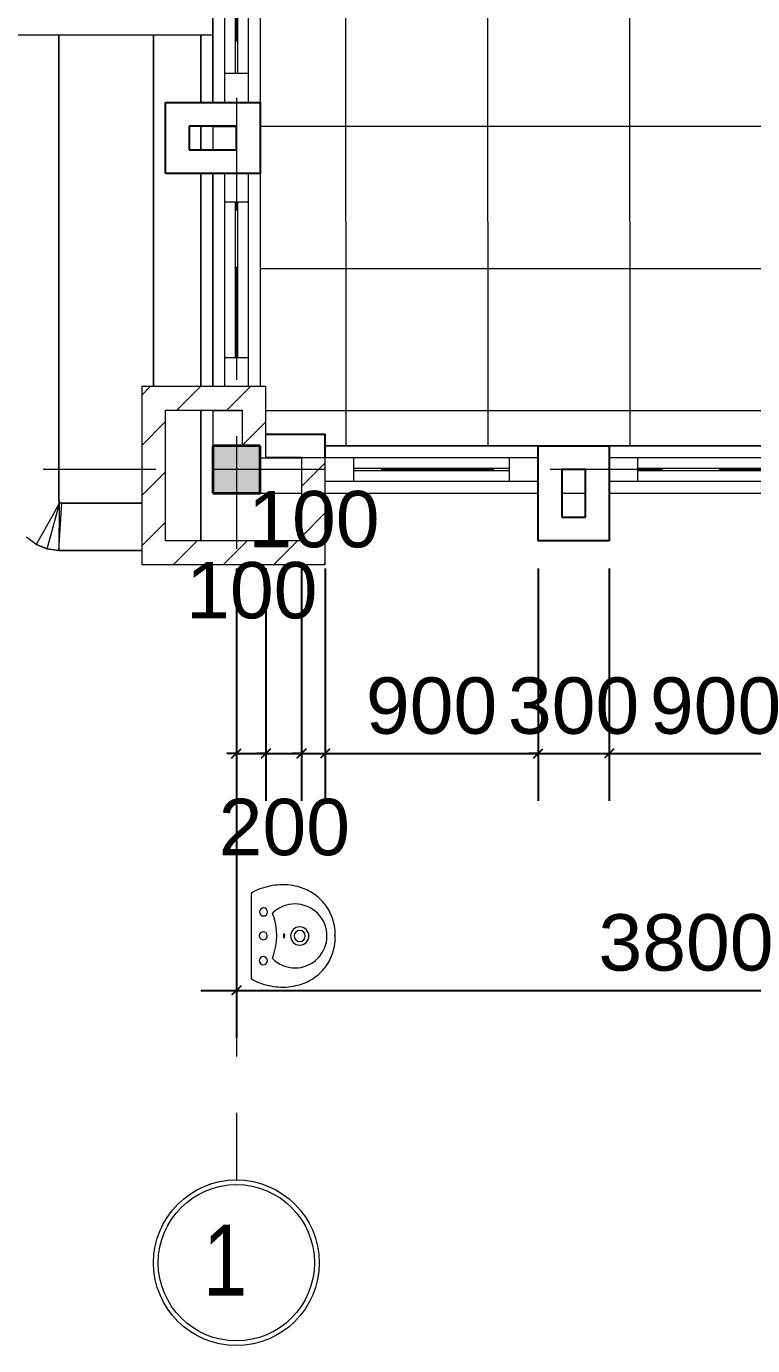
# Model space of a CAD drawing. Header units: millimetres. Extents: x -20510 to 108935, y -243239 to 20306.
# Drawn here: x -337 to 2732, y -143700 to -138129 of the extents above; entities that cross this region are included whole.
import ezdxf

# ---------------------------------------------------------------- set-up
doc = ezdxf.new("R2010")
doc.units = ezdxf.units.MM
doc.linetypes.add('Hidden', pattern=[714.375, 476.25, -238.125])
for name, color, linetype, lineweight in [('A-ANNO-DIMS', 1, 'Continuous', 9), ('A-FLOR', 7, 'Continuous', 9), ('A-FLOR-PATT', 8, 'Continuous', 9), ('A-GLAZ', 4, 'Continuous', 18), ('A-WALL', 7, 'Continuous', 25), ('A-WALL-PATT', 8, 'Continuous', 18), ('G-IMPT', 8, 'Continuous', 9), ('P-SANR-FIXT', 3, 'Continuous', 9), ('S-COLS', 7, 'Continuous', 25), ('S-GRID', 1, 'Continuous', 9), ('S-GRID-IDEN', 1, 'Continuous', 9)]:
    doc.layers.add(name, color=color, linetype=linetype, lineweight=lineweight)
doc.styles.add('Arial_1', font='arial.ttf', dxfattribs={"width": 0.8, "height": 200})
doc.styles.add('Arial_5', font='arial.ttf', dxfattribs={"height": 238.125})
doc.dimstyles.new('SecretInternalLinAngDimStyle5p4736185', dxfattribs={"dimscale": 304.8, "dimtxt": 242.94927, "dimasz": 0.130208, "dimexe": 0.656168, "dimexo": 0.0625, "dimgap": 0.260417, "dimtad": 1, "dimdec": 0, "dimrnd": 100, "dimzin": 0, "dimdsep": 46, "dimtxsty": 'Arial_5', "dimblk1": 'OBLIQUE', "dimblk2": 'OBLIQUE', "dimsah": 1, "dimcen": 0.09, "dimdle": 0.492126, "dimazin": 0, "dimtfac": 1, "dimtdec": 4, "dimtix": 1, "dimtmove": 0, "dimatfit": 3, "dimfxl": 2.624672, "dimfxlon": 1, "dimtvp": 1, "dimtolj": 1, "dimtzin": 0, "dimarcsym": 2})
doc.dimstyles.new('SecretInternalLinAngDimStyle5p4736185_1', dxfattribs={"dimscale": 304.8, "dimtxt": 242.94927, "dimasz": 0.130208, "dimexe": 0.656168, "dimexo": 0.0625, "dimgap": 0.260417, "dimtad": 1, "dimdec": 0, "dimrnd": 100, "dimzin": 0, "dimdsep": 46, "dimtxsty": 'Arial_5', "dimblk1": 'OBLIQUE', "dimblk2": 'OBLIQUE', "dimsah": 1, "dimcen": 0.09, "dimdle": 0.492126, "dimazin": 0, "dimtfac": 1, "dimtdec": 4, "dimtix": 1, "dimtmove": 2, "dimatfit": 3, "dimfxl": 2.624672, "dimfxlon": 1, "dimtvp": 1, "dimtolj": 1, "dimtzin": 0, "dimarcsym": 2})
pattern_1 = [(45, (26776.95, -140000), (-106.066, 106.066), [])]

# ---------------------------------------------------------------- blocks, each defined once
blk = doc.blocks.new('Window_K2_Stack - Window_K2_Stack-2379752-05_MẶT BẰNG TẦNG ÁP MÁI')
at = {"layer": 'A-GLAZ'}
for p, q in [((-450, 100), (450, 100)), ((-450, -100), (-450, 100)), ((-450, 100), (-450, -100)), ((-450, 100), (450, 100)), ((-450, 50), (450, 50)), ((-328.75, 50), (-328.75, -50)), ((-328.75, 5), (328.75, 5)), ((328.75, 50), (328.75, -50)), ((-450, -50), (450, -50)), ((-328.75, -5), (328.75, -5)), ((450, -100), (-450, -100)), ((-450, -100), (450, -100))]:
    blk.add_line(p, q, dxfattribs=at)
blk = doc.blocks.new('Window_K2_Stack - Window_K2_Stack-V4-05_MẶT BẰNG TẦNG ÁP MÁI')
at = {"layer": 'A-GLAZ'}
for p, q in [((-450, 100), (450, 100)), ((-450, 100), (450, 100)), ((450, -100), (450, 100)), ((450, 100), (450, -100)), ((-450, 50), (450, 50)), ((-328.75, 50), (-328.75, -50)), ((-328.75, 5), (328.75, 5)), ((328.75, 50), (328.75, -50)), ((-450, -50), (450, -50)), ((-328.75, -5), (328.75, -5)), ((450, -100), (-450, -100)), ((-450, -100), (450, -100))]:
    blk.add_line(p, q, dxfattribs=at)
blk = doc.blocks.new('Window_K2_Stack - Window_K2_Stack-V5-05_MẶT BẰNG TẦNG ÁP MÁI')
at = {"layer": 'A-GLAZ'}
for p, q in [((-450, 100), (450, 100)), ((-450, -100), (-450, 100)), ((-450, 100), (-450, -100)), ((-450, 100), (450, 100)), ((-450, 50), (450, 50)), ((-328.75, 50), (-328.75, -50)), ((-328.75, 5), (328.75, 5)), ((328.75, 50), (328.75, -50)), ((-450, -50), (450, -50)), ((-328.75, -5), (328.75, -5)), ((450, -100), (450, -50)), ((450, -50), (450, -100)), ((450, -100), (-450, -100)), ((-450, -100), (450, -100))]:
    blk.add_line(p, q, dxfattribs=at)
blk = doc.blocks.new('Window_K2_Stack - Window_K2_Stack-V7-05_MẶT BẰNG TẦNG ÁP MÁI')
at = {"layer": 'A-GLAZ'}
for p, q in [((-450, 100), (450, 100)), ((-450, -100), (-450, 100)), ((-450, 100), (-450, -100)), ((-450, 100), (450, 100)), ((450, -100), (450, 100)), ((450, 100), (450, -100)), ((-450, 50), (450, 50)), ((-328.75, 50), (-328.75, -50)), ((-328.75, 5), (328.75, 5)), ((328.75, 50), (328.75, -50)), ((-450, -50), (450, -50)), ((-328.75, -5), (328.75, -5)), ((450, -100), (-450, -100)), ((-450, -100), (450, -100))]:
    blk.add_line(p, q, dxfattribs=at)
blk = doc.blocks.new('M_Concrete-Rectangular-Column - COT200X200-2391842-05_MẶT BẰNG TẦNG ÁP MÁI')
at = {"layer": 'S-COLS', "lineweight": 35}
blk.add_hatch(color=256, dxfattribs=at).paths.add_polyline_path([(100, -100), (100, 100), (-100, 100), (-100, -100)])
for p, q in [((100, 100), (-100, 100)), ((-100, 100), (-100, -100)), ((100, -100), (100, 100)), ((-100, -100), (100, -100))]:
    blk.add_line(p, q, dxfattribs=at)
blk = doc.blocks.new('Mat_Tien_3dsMax - Sync_3dsMax_To_Revit-2401403-05_MẶT BẰNG TẦNG ÁP MÁI')
at = {"layer": 'G-IMPT'}
for p, q in [((-6674.1, -4764.5), (50, -4764.5)), ((-599.8, -4764.5), (-599.8, -6726.5)), ((-599.8, -6726.5), (-599.8, -4764.5)), ((-200, -6250), (-200, -4764.5)), ((-200, -4764.5), (-200, -6250)), ((0, -5050), (0, -4764.5)), ((0, -4764.5), (0, -5050)), ((0, -5250), (0, -5150)), ((0, -5150), (0, -5250)), ((0, -6250), (0, -5350)), ((0, -5350), (0, -6250)), ((0, -6901), (0, -6350)), ((0, -6350), (0, -6901)), ((-599.8, -6726.5), (-598.2, -6736.7)), ((-598.2, -6736.7), (-599.8, -6726.5)), ((-598.7, -6740.3), (-598.8, -6745)), ((-598.7, -6740.3), (-587.2, -6741.8)), ((-587.2, -6741.8), (-598.7, -6740.3)), ((-598.2, -6736.7), (-596.7, -6740.3)), ((-596.7, -6740.3), (-598.2, -6736.7)), ((-596.7, -6740.3), (-595, -6742.5)), ((-596.7, -6740.3), (-595, -6742.5)), ((-649.3, -6935.5), (-598.8, -6749.1)), ((-599.8, -6941.8), (-587.2, -6741.8)), ((-598.8, -6749.1), (-599.8, -6941.8)), ((-597.7, -6745.3), (-595, -6742.5)), ((-587.2, -6741.8), (-250, -6741.8)), ((-250, -6741.8), (-587.2, -6741.8)), ((-696.1, -6916.8), (-737.3, -6885.5)), ((-696.1, -6916.8), (-737.3, -6885.5)), ((-696.1, -6916.8), (-649.3, -6935.5)), ((-649.3, -6935.5), (-696.1, -6916.8)), ((-649.3, -6935.5), (-599.8, -6941.8)), ((-599.8, -6941.8), (-649.3, -6935.5)), ((-599.8, -6941.8), (-250, -6941.8)), ((-250, -6941.8), (-599.8, -6941.8))]:
    blk.add_line(p, q, dxfattribs=at)
at = {"layer": 'G-IMPT', "flags": 128}
for points in [[(-600.9, -6748.8), (-600.4, -6746.7), (-599.8, -6744.5), (-599.3, -6742.4), (-598.7, -6740.3)], [(-600.9, -6748.8), (-624.7, -6790.8), (-648.5, -6832.8), (-672.3, -6874.8), (-696.1, -6916.8)], [(-600.5, -6748.1), (-600.6, -6748.2), (-600.7, -6748.4), (-600.8, -6748.6), (-600.9, -6748.8)], [(-600.5, -6748.1), (-600.6, -6748.2), (-600.7, -6748.4), (-600.8, -6748.6), (-600.9, -6748.8)], [(-598.8, -6745), (-599.2, -6745.7), (-599.6, -6746.5), (-600.1, -6747.3), (-600.5, -6748.1)], [(-598.8, -6745), (-599.2, -6745.7), (-599.6, -6746.5), (-600.1, -6747.3), (-600.5, -6748.1)], [(-598.5, -6744.5), (-598.6, -6744.6), (-598.6, -6744.7), (-598.7, -6744.8), (-598.8, -6745)], [(-598.8, -6745), (-598.7, -6744.8), (-598.6, -6744.7), (-598.6, -6744.6), (-598.5, -6744.5)], [(-598.8, -6745), (-598.7, -6744.8), (-598.6, -6744.7), (-598.6, -6744.6), (-598.5, -6744.5)], [(-598.8, -6749.1), (-598.8, -6748.1), (-598.8, -6747.1), (-598.8, -6746), (-598.8, -6745)], [(-598.8, -6749.1), (-598.8, -6748.1), (-598.8, -6747.1), (-598.8, -6746), (-598.8, -6745)], [(-598.7, -6749), (-598.8, -6749), (-598.8, -6749.1), (-598.8, -6749.1), (-598.8, -6749.1)], [(-598.7, -6749), (-598.8, -6749), (-598.8, -6749.1), (-598.8, -6749.1), (-598.8, -6749.1)], [(-595, -6742.5), (-595.9, -6744.1), (-596.8, -6745.7), (-597.8, -6747.4), (-598.7, -6749)], [(-597.7, -6745.3), (-598, -6746.2), (-598.2, -6747.1), (-598.5, -6748.1), (-598.7, -6749)], [(-597.7, -6745.3), (-598, -6746.2), (-598.2, -6747.1), (-598.5, -6748.1), (-598.7, -6749)], [(-598.7, -6749), (-598.5, -6748.1), (-598.2, -6747.1), (-598, -6746.2), (-597.7, -6745.3)], [(-596.6, -6741.2), (-597.1, -6742), (-597.6, -6742.8), (-598, -6743.7), (-598.5, -6744.5)], [(-598.5, -6744.5), (-598, -6743.7), (-597.6, -6742.8), (-597.1, -6742), (-596.6, -6741.2)], [(-598.5, -6744.5), (-598, -6743.7), (-597.6, -6742.8), (-597.1, -6742), (-596.6, -6741.2)], [(-598.5, -6744.5), (-598.2, -6744.3), (-597.9, -6744.2), (-597.6, -6744), (-597.3, -6743.8)], [(-597.3, -6743.8), (-597.6, -6744), (-597.9, -6744.2), (-598.2, -6744.3), (-598.5, -6744.5)], [(-597.3, -6743.8), (-597.4, -6744.2), (-597.5, -6744.5), (-597.6, -6744.9), (-597.7, -6745.3)], [(-597.3, -6743.8), (-597.4, -6744.2), (-597.5, -6744.5), (-597.6, -6744.9), (-597.7, -6745.3)], [(-596.6, -6741.2), (-596.8, -6741.8), (-597, -6742.5), (-597.2, -6743.2), (-597.3, -6743.8)], [(-596.6, -6741.2), (-596.8, -6741.8), (-597, -6742.5), (-597.2, -6743.2), (-597.3, -6743.8)], [(-595, -6742.5), (-595.4, -6742.1), (-595.8, -6741.8), (-596.2, -6741.5), (-596.6, -6741.2)]]:
    blk.add_lwpolyline(points, dxfattribs=at)
blk = doc.blocks.new('Mat_Tien_3dsMax - Mat_Tien_3dsMax-2387879-05_MẶT BẰNG TẦNG ÁP MÁI')
blk.add_blockref('Mat_Tien_3dsMax - Sync_3dsMax_To_Revit-2401403-05_MẶT BẰNG TẦNG ÁP MÁI', (0, 0))
blk = doc.blocks.new('Sink - Cloakroom - 440 x 350mm-2348746-05_MẶT BẰNG TẦNG ÁP MÁI')
at = {"layer": 'P-SANR-FIXT'}
for p, q in [((182.1, 0), (-179.1, 0)), ((-177.5, 0), (-176.5, 0)), ((176.5, 0), (177.5, 0))]:
    blk.add_line(p, q, dxfattribs=at)
at = {"layer": 'P-SANR-FIXT', "flags": 128}
for points in [[(0, 353.4), (-8.3, 353.5), (-16.7, 353.2), (-25, 352.6), (-33.3, 351.7), (-41.5, 350.4), (-49.7, 348.9), (-57.8, 346.9), (-65.8, 344.7), (-73.8, 342.1), (-81.6, 339.3), (-89.3, 336.1), (-96.9, 332.6), (-104.3, 328.8), (-111.5, 324.7), (-118.6, 320.4), (-125.6, 315.7), (-132.3, 310.8), (-138.8, 305.6), (-145.1, 300.2), (-151.2, 294.5), (-157.1, 288.5), (-162.7, 282.4), (-168, 276), (-173.1, 269.4), (-178, 262.6), (-182.5, 255.6), (-186.8, 248.5), (-190.8, 241.2), (-194.5, 233.7), (-197.9, 226.1), (-201, 218.3), (-203.8, 210.5), (-206.2, 202.5), (-208.3, 194.5), (-208.4, 194.2)], [(208.4, 194.2), (206.3, 202.3), (203.8, 210.3), (201.1, 218.1), (198, 225.9), (194.6, 233.5), (190.9, 241), (186.9, 248.3), (182.7, 255.5), (178.1, 262.4), (173.3, 269.2), (168.2, 275.8), (162.8, 282.2), (157.2, 288.4), (151.4, 294.3), (145.3, 300), (139, 305.5), (132.5, 310.7), (125.7, 315.6), (118.8, 320.2), (111.7, 324.6), (104.5, 328.7), (97, 332.5), (89.5, 336), (81.8, 339.2), (74, 342.1), (66, 344.6), (58, 346.9), (49.9, 348.8), (41.7, 350.4), (33.5, 351.7), (25.2, 352.6), (16.9, 353.2), (8.6, 353.5), (0.2, 353.4), (0, 353.4)], [(-208.4, 194.2), (-210.7, 183.7), (-212.6, 173.1), (-214.1, 162.5), (-215.2, 151.7), (-215.8, 141), (-216, 130.2), (-215.7, 119.4), (-215.1, 108.7), (-214, 98), (-212.5, 87.3), (-210.5, 76.7), (-208.1, 66.2), (-205.3, 55.8), (-202.1, 45.5), (-198.5, 35.4), (-194.5, 25.4), (-190.1, 15.6), (-185.3, 5.9), (-182.1, 0)], [(182.1, 0), (187.1, 9.5), (191.8, 19.2), (196.1, 29.1), (199.9, 39.2), (203.4, 49.4), (206.4, 59.7), (209.1, 70.2), (211.3, 80.7), (213.1, 91.3), (214.4, 102), (215.4, 112.7), (215.9, 123.5), (216, 134.3), (215.6, 145), (214.8, 155.8), (213.6, 166.5), (212, 177.1), (209.9, 187.7), (208.4, 194.2)]]:
    blk.add_lwpolyline(points, dxfattribs=at)
at = {"layer": 'P-SANR-FIXT'}
for centre, radius, start, end in [((0, 183.6), 135, 314.9444, 224.5371), ((0, 203.6), 38.6, 0, 180), ((0, 203.6), 23.5, 0, 180), ((0, 203.6), 38.6, 180, 0), ((0, 203.6), 23.5, 180, 0), ((-101.3, 50.7), 17, 0, 180), ((-1.6, -160.3), 266.6, 68.6801, 110.8014), ((-0.8, 49.2), 16.8, 90, 270), ((-0.8, 49.2), 16.8, 270, 90), ((104.3, 49.7), 17, 0, 180), ((-101.3, 50.7), 17, 180, 0), ((104.3, 49.7), 17, 180, 0)]:
    blk.add_arc(centre, radius, start, end, dxfattribs=at)
for major_axis in [(-9.08, 0), (9.08, 0)]:
    blk.add_ellipse((-0.5, 137.4), major_axis=major_axis, ratio=0.332108, start_param=3.141593, end_param=6.283185, dxfattribs=at)
blk.add_open_spline([(0, 353.3), (0, 353.4), (0, 353.4), (0, 353.4)], degree=3, dxfattribs=at)
for points, knots in [([(0, 353.4), (0, 353.4), (0, 353.3), (0, 352.7), (0, 351.5), (0, 350.3), (0, 349.7), (0, 349.4)], [-0.8570646, -0.8570646, -0.8570646, -0.8570646, -0.75, -0.5, -0.25, -0.125, 0, 0, 0, 0]), ([(-182, 0), (-181.9, 0), (-181.8, 0), (-181.6, 0), (-181.1, 0), (-180.3, 0), (-179.1, 0), (-178.2, 0), (-177.5, 0)], [-0.75, -0.75, -0.75, -0.75, -0.6875, -0.625, -0.5, -0.375, -0.25, 0, 0, 0, 0]), ([(177.5, 0), (178.2, 0), (179.1, 0), (180.3, 0), (181.1, 0), (181.6, 0), (181.8, 0), (181.9, 0), (182, 0)], [-1, -1, -1, -1, -0.75, -0.625, -0.5, -0.375, -0.3125, -0.25, -0.25, -0.25, -0.25])]:
    blk.add_open_spline(points, degree=3, knots=knots, dxfattribs=at)
blk = doc.blocks.new('Grid - TRUC  D1-102336-05_MẶT BẰNG TẦNG ÁP MÁI')
at = {"layer": 'S-GRID-IDEN'}
for radius in [3.5, 3.3]:
    blk.add_circle((0, 0), radius, dxfattribs=at)
blk = doc.blocks.new('_Oblique')
at = {"color": 0, "linetype": 'ByBlock', "lineweight": -2}
blk.add_line((-0.5, -0.5), (0.5, 0.5), dxfattribs=at)
blk = doc.blocks.new('DIMBLOCK2-05_MẶT BẰNG TẦNG ÁP MÁI')
at = {"layer": 'A-ANNO-DIMS', "color": 0, "lineweight": -2, "transparency": 16777216}
for p, q in [((550, -141419), (550, -142400)), ((4350, -141419), (4350, -142400)), ((400, -142200), (4500, -142200))]:
    blk.add_line(p, q, dxfattribs=at)
at = {"layer": 'Defpoints', "color": 0, "transparency": 16777216}
for p in [(550, -141400), (4350, -141400), (4350, -142200)]:
    blk.add_point(p, dxfattribs=at)
at = {"layer": 'A-ANNO-DIMS', "color": 0, "lineweight": -2, "transparency": 16777216, "xscale": 39.6875, "yscale": 39.6875, "zscale": 39.6875, "rotation": 180}
blk.add_blockref('_Oblique', (550, -142200), dxfattribs=at)
at = {"layer": 'A-ANNO-DIMS', "color": 0, "lineweight": -2, "transparency": 16777216, "xscale": 39.6875, "yscale": 39.6875, "zscale": 39.6875}
blk.add_blockref('_Oblique', (4350, -142200), dxfattribs=at)
at = {"layer": 'A-ANNO-DIMS', "color": 0, "transparency": 16777216, "insert": (2450, -141999), "char_height": 238.12, "width": 879.103, "attachment_point": 5, "style": 'Arial_5'}
blk.add_mtext('\\A1;3800', dxfattribs=at)
blk = doc.blocks.new('DIMBLOCK12-05_MẶT BẰNG TẦNG ÁP MÁI')
at = {"layer": 'A-ANNO-DIMS', "color": 0, "lineweight": -2, "transparency": 16777216}
for p, q in [((550, -140419), (550, -141400)), ((675, -140419), (675, -141400)), ((550, -141200), (510.3, -141200)), ((550, -141200), (675, -141200)), ((675, -141200), (714.7, -141200))]:
    blk.add_line(p, q, dxfattribs=at)
at = {"layer": 'Defpoints', "color": 0, "transparency": 16777216}
for p in [(550, -140400), (675, -140400), (675, -141200)]:
    blk.add_point(p, dxfattribs=at)
at = {"layer": 'A-ANNO-DIMS', "color": 0, "lineweight": -2, "transparency": 16777216, "xscale": 39.6875, "yscale": 39.6875, "zscale": 39.6875}
blk.add_blockref('_Oblique', (550, -141200), dxfattribs=at)
at = {"layer": 'A-ANNO-DIMS', "color": 0, "lineweight": -2, "transparency": 16777216, "xscale": 39.6875, "yscale": 39.6875, "zscale": 39.6875, "rotation": 180}
blk.add_blockref('_Oblique', (675, -141200), dxfattribs=at)
at = {"layer": 'A-ANNO-DIMS', "color": 0, "transparency": 16777216, "insert": (337.8, -140390.9), "char_height": 238.12, "width": 659.327, "attachment_point": 1, "line_spacing_factor": 0.941778, "style": 'Arial_5'}
blk.add_mtext('\\A1;100', dxfattribs=at)
blk = doc.blocks.new('DIMBLOCK13-05_MẶT BẰNG TẦNG ÁP MÁI')
at = {"layer": 'A-ANNO-DIMS', "color": 0, "lineweight": -2, "transparency": 16777216}
for p, q in [((675, -140419), (675, -141400)), ((825, -140419), (825, -141400)), ((675, -141200), (635.3, -141200)), ((675, -141200), (825, -141200)), ((825, -141200), (864.7, -141200))]:
    blk.add_line(p, q, dxfattribs=at)
at = {"layer": 'Defpoints', "color": 0, "transparency": 16777216}
for p in [(675, -140400), (825, -140400), (825, -141200)]:
    blk.add_point(p, dxfattribs=at)
at = {"layer": 'A-ANNO-DIMS', "color": 0, "lineweight": -2, "transparency": 16777216, "xscale": 39.6875, "yscale": 39.6875, "zscale": 39.6875}
blk.add_blockref('_Oblique', (675, -141200), dxfattribs=at)
at = {"layer": 'A-ANNO-DIMS', "color": 0, "lineweight": -2, "transparency": 16777216, "xscale": 39.6875, "yscale": 39.6875, "zscale": 39.6875, "rotation": 180}
blk.add_blockref('_Oblique', (825, -141200), dxfattribs=at)
at = {"layer": 'A-ANNO-DIMS', "color": 0, "transparency": 16777216, "insert": (475.3, -141390.9), "char_height": 238.12, "width": 659.327, "attachment_point": 1, "line_spacing_factor": 0.941778, "style": 'Arial_5'}
blk.add_mtext('\\A1;200', dxfattribs=at)
blk = doc.blocks.new('DIMBLOCK14-05_MẶT BẰNG TẦNG ÁP MÁI')
at = {"layer": 'A-ANNO-DIMS', "color": 0, "lineweight": -2, "transparency": 16777216}
for p, q in [((825, -140419), (825, -141400)), ((925, -140419), (925, -141400)), ((825, -141200), (785.3, -141200)), ((825, -141200), (925, -141200)), ((925, -141200), (964.7, -141200))]:
    blk.add_line(p, q, dxfattribs=at)
at = {"layer": 'Defpoints', "color": 0, "transparency": 16777216}
for p in [(825, -140400), (925, -140400), (925, -141200)]:
    blk.add_point(p, dxfattribs=at)
at = {"layer": 'A-ANNO-DIMS', "color": 0, "lineweight": -2, "transparency": 16777216, "xscale": 39.6875, "yscale": 39.6875, "zscale": 39.6875}
blk.add_blockref('_Oblique', (825, -141200), dxfattribs=at)
at = {"layer": 'A-ANNO-DIMS', "color": 0, "lineweight": -2, "transparency": 16777216, "xscale": 39.6875, "yscale": 39.6875, "zscale": 39.6875, "rotation": 180}
blk.add_blockref('_Oblique', (925, -141200), dxfattribs=at)
at = {"layer": 'A-ANNO-DIMS', "color": 0, "transparency": 16777216, "insert": (600.3, -140090.9), "char_height": 238.12, "width": 659.327, "attachment_point": 1, "line_spacing_factor": 0.941778, "style": 'Arial_5'}
blk.add_mtext('\\A1;100', dxfattribs=at)
blk = doc.blocks.new('DIMBLOCK15-05_MẶT BẰNG TẦNG ÁP MÁI')
at = {"layer": 'A-ANNO-DIMS', "color": 0, "lineweight": -2, "transparency": 16777216}
for p, q in [((925, -140419), (925, -141400)), ((1825, -140419), (1825, -141400)), ((775, -141200), (1975, -141200))]:
    blk.add_line(p, q, dxfattribs=at)
at = {"layer": 'Defpoints', "color": 0, "transparency": 16777216}
for p in [(925, -140400), (1825, -140400), (1825, -141200)]:
    blk.add_point(p, dxfattribs=at)
at = {"layer": 'A-ANNO-DIMS', "color": 0, "lineweight": -2, "transparency": 16777216, "xscale": 39.6875, "yscale": 39.6875, "zscale": 39.6875, "rotation": 180}
blk.add_blockref('_Oblique', (925, -141200), dxfattribs=at)
at = {"layer": 'A-ANNO-DIMS', "color": 0, "lineweight": -2, "transparency": 16777216, "xscale": 39.6875, "yscale": 39.6875, "zscale": 39.6875}
blk.add_blockref('_Oblique', (1825, -141200), dxfattribs=at)
at = {"layer": 'A-ANNO-DIMS', "color": 0, "transparency": 16777216, "insert": (1375, -140999), "char_height": 238.12, "width": 659.327, "attachment_point": 5, "style": 'Arial_5'}
blk.add_mtext('\\A1;900', dxfattribs=at)
blk = doc.blocks.new('DIMBLOCK16-05_MẶT BẰNG TẦNG ÁP MÁI')
at = {"layer": 'A-ANNO-DIMS', "color": 0, "lineweight": -2, "transparency": 16777216}
for p, q in [((1825, -140419), (1825, -141400)), ((2125, -140419), (2125, -141400)), ((1825, -141200), (1785.3, -141200)), ((1825, -141200), (2125, -141200)), ((2125, -141200), (2164.7, -141200))]:
    blk.add_line(p, q, dxfattribs=at)
at = {"layer": 'Defpoints', "color": 0, "transparency": 16777216}
for p in [(1825, -140400), (2125, -140400), (2125, -141200)]:
    blk.add_point(p, dxfattribs=at)
at = {"layer": 'A-ANNO-DIMS', "color": 0, "lineweight": -2, "transparency": 16777216, "xscale": 39.6875, "yscale": 39.6875, "zscale": 39.6875}
blk.add_blockref('_Oblique', (1825, -141200), dxfattribs=at)
at = {"layer": 'A-ANNO-DIMS', "color": 0, "lineweight": -2, "transparency": 16777216, "xscale": 39.6875, "yscale": 39.6875, "zscale": 39.6875, "rotation": 180}
blk.add_blockref('_Oblique', (2125, -141200), dxfattribs=at)
at = {"layer": 'A-ANNO-DIMS', "color": 0, "transparency": 16777216, "insert": (1975, -140999), "char_height": 238.12, "width": 659.327, "attachment_point": 5, "style": 'Arial_5'}
blk.add_mtext('\\A1;300', dxfattribs=at)
blk = doc.blocks.new('DIMBLOCK17-05_MẶT BẰNG TẦNG ÁP MÁI')
at = {"layer": 'A-ANNO-DIMS', "color": 0, "lineweight": -2, "transparency": 16777216}
for p, q in [((2125, -140419), (2125, -141400)), ((3025, -140419), (3025, -141400)), ((1975, -141200), (3175, -141200))]:
    blk.add_line(p, q, dxfattribs=at)
at = {"layer": 'Defpoints', "color": 0, "transparency": 16777216}
for p in [(2125, -140400), (3025, -140400), (3025, -141200)]:
    blk.add_point(p, dxfattribs=at)
at = {"layer": 'A-ANNO-DIMS', "color": 0, "lineweight": -2, "transparency": 16777216, "xscale": 39.6875, "yscale": 39.6875, "zscale": 39.6875, "rotation": 180}
blk.add_blockref('_Oblique', (2125, -141200), dxfattribs=at)
at = {"layer": 'A-ANNO-DIMS', "color": 0, "lineweight": -2, "transparency": 16777216, "xscale": 39.6875, "yscale": 39.6875, "zscale": 39.6875}
blk.add_blockref('_Oblique', (3025, -141200), dxfattribs=at)
at = {"layer": 'A-ANNO-DIMS', "color": 0, "transparency": 16777216, "insert": (2575, -140999), "char_height": 238.12, "width": 659.327, "attachment_point": 5, "style": 'Arial_5'}
blk.add_mtext('\\A1;900', dxfattribs=at)

msp = doc.modelspace()

# ---------------------------------------------------------------- hatches: boundary and pattern name
at = {"layer": 'A-FLOR-PATT'}
h = msp.add_hatch(dxfattribs=at)
h.set_pattern_fill('FP_6', color=256, style=0, pattern_type=2)
h.set_pattern_definition([(0.0043, (16612.5, -132550.4), (-0.045, 600), []), (90.004, (16612.5, -132550.4), (-600, -0.042), [])])
h.paths.add_polyline_path([(450, -140100.9), (825, -140100.8), (825, -139951), (650, -139951), (650, -140100), (450, -140100), (450, -139900), (574, -139900), (574, -139750), (450, -139750), (450, -140100)])
h.paths.add_polyline_path([(1925, -140100.8), (2025, -140100.7), (2025, -140001), (1925, -140001)])
h.paths.add_polyline_path([(3125, -140100.7), (3225, -140100.7), (3225, -140001), (3125, -140001)])
h.paths.add_polyline_path([(4250, -140100.6), (11550, -140100), (11550, -134700), (8150, -134700), (8150, -134750), (7950, -134750), (7950, -134700), (7270, -134700), (7270, -134500), (12580, -134500), (12580, -134700), (11750, -134700), (11750, -139900), (22350, -139900), (22350, -134700), (22250, -134700), (22250, -134500), (23080, -134500), (23080, -134700), (22550, -134700), (22550, -139900), (25950, -139900), (25950, -134700), (24080, -134700), (24080, -134500), (31170, -134500), (31170, -134700), (29750, -134700), (29750, -134750), (29550, -134750), (29550, -134700), (26150, -134700), (26150, -140099), (32150, -140098.5), (32150, -140006), (32250, -140006), (32250, -140098.5), (33450, -140098.4), (33450, -140006), (33550, -140006), (33550, -139901), (37250, -139900), (37250, -139750), (37025, -139750), (37025, -139650), (37050, -139650), (37050, -136600), (37150, -136600), (37150, -137450), (37254.9, -137450), (37260.1, -134700), (37250, -134700), (37250, -134750), (37050, -134750), (37050, -134700), (33450, -134700), (33450, -134750), (33250, -134750), (33250, -134700), (32570, -134700), (32570, -134500), (37050, -134500), (37050, -132300), (33220, -132300), (33220, -132100), (33250, -132100), (33249.6, -129962.3), (33232.2, -129960), (33215.2, -129953.6), (33207.3, -129948.4), (33198.9, -129942), (33189.7, -129931.5), (33179.7, -129912.4), (33176.2, -129900.8), (33175.2, -129881.6), (33178.7, -129864.4), (33184.8, -129850.1), (33194.5, -129837.3), (33205.5, -129827), (33218.9, -129818.1), (33218.9, -128025.5), (33250, -128025.5), (33250, -125200), (29750, -125200), (29750, -128701.8), (29781.1, -128694.4), (30299.2, -128452.8), (30346.5, -128258.4), (30478.5, -128541.6), (30525.8, -128347.2), (31075, -128091.1), (31075, -128095.7), (31094.6, -128091.1), (31094.6, -128093.6), (31105.3, -128091.1), (31105.3, -129819.4), (31123.5, -129831.6), (31135.5, -129845.3), (31143.7, -129858.9), (31147.7, -129877.9), (31148.6, -129897.5), (31142.7, -129915.7), (31133.9, -129933), (31120.2, -129946.9), (31101.7, -129956), (31090, -129960.8), (31074.6, -129961.5), (31053.8, -129959), (31043.9, -129955.6), (31025.7, -129943.4), (31013.7, -129929.7), (31005.5, -129916.1), (31000.6, -129900), (29823, -129900), (29819.5, -129916.1), (29809.4, -129932.8), (29795.4, -129947.1), (29779.1, -129956.8), (29765.8, -129960.5), (29750, -129961.5), (29750, -132100), (32220, -132100), (32220, -132300), (29540, -132300), (29540, -132100), (29550, -132100), (29550, -126900), (23000, -126900), (23000, -127900), (22550, -127900), (22550, -132100), (25950, -132100), (25950, -132050), (26150, -132050), (26150, -132100), (28540, -132100), (28540, -132300), (22340, -132300), (22340, -132100), (22350, -132100), (22350, -127900), (19900, -127900), (19900, -126900), (15350, -126900), (15350, -132100), (18750, -132100), (18750, -132050), (18950, -132050), (18950, -132100), (21340, -132100), (21340, -132300), (15140, -132300), (15140, -132100), (15150, -132100), (15150, -126900), (8150, -126900), (8150, -132100), (11550, -132100), (11550, -132050), (11750, -132050), (11750, -132100), (14140, -132100), (14140, -132300), (6270, -132300), (6270, -132100), (7950, -132100), (7949.6, -129962.3), (7929.6, -129959.1), (7918.4, -129955.4), (7907.3, -129948.4), (7899.4, -129942.5), (7888.7, -129929.7), (7879.7, -129912.4), (7876.2, -129900.8), (7875.2, -129881.6), (7878.7, -129864.4), (7884.8, -129850.1), (7894.5, -129837.3), (7905.5, -129827), (7918.9, -129818.1), (7918.9, -128025.5), (7950, -128025.5), (7950, -125200), (4450, -125200), (4450, -132100), (5270, -132100), (5270, -132300), (450, -132300), (450, -132050), (650, -132050), (650, -132100), (4250, -132100), (4250, -126700.8), (4225, -126700.8), (4225, -126899), (675, -126899), (675, -127150), (650, -127150), (650, -129700), (450, -129700), (450, -131200), (-4025.9, -131200), (-4050, -135600), (450, -135600), (450, -137100), (650, -137100), (650.7, -139650), (675, -139650), (675, -139851), (925, -139851), (925, -139901), (4225, -139901), (4225, -139956), (4250, -139956), (4250, -140100)])
h.paths.add_polyline_path([(34550, -140098.3), (34650, -140098.3), (34650, -140001), (34550, -140001)])
h.paths.add_polyline_path([(35750, -140098.2), (35850, -140098.2), (35850, -140001), (35750, -140001)])
h.paths.add_polyline_path([(36950, -140098.2), (37050, -140098.1), (37050, -140000), (36950, -140000)])
h.paths.add_polyline_path([(450, -139650), (450, -139650), (450, -139484.7)])
h.paths.add_polyline_path([(37250.8, -139650), (37252.5, -138750), (37250, -138750), (37250, -139650)])
h.paths.add_polyline_path([(37150, -138650), (37252.7, -138650), (37252.9, -138550), (37150, -138550), (37150, -138558.2)])
h.paths.add_polyline_path([(450, -138650), (550, -138650), (550, -138550), (450, -138550), (450, -138558.2)])
h.paths.add_polyline_path([(450, -138450), (450, -138450), (450, -137631.8)])
h.paths.add_polyline_path([(37250, -138450), (37253.1, -138450), (37254.7, -137550), (37250, -137550), (37250, -137631.8)])
h.paths.add_polyline_path([(450, -137450), (550, -137450), (550, -137200), (450, -137200)])
h.paths.add_polyline_path([(15350, -134750), (15150, -134750), (15150, -134700), (13980, -134700), (13980, -134500), (20850, -134500), (20850, -134700), (18950, -134700), (18950, -134750), (18750, -134750), (18750, -134700), (15350, -134700)])
h.paths.add_polyline_path([(4265, -134750), (4250, -134750), (4250, -134700), (650, -134700), (650, -134750), (450, -134750), (450, -134500), (5870, -134500), (5870, -134700), (4450, -134700), (4450, -134750), (4435, -134750)])
h.paths.add_polyline_path([(37260.4, -134500), (37264.5, -132300), (37250, -132300), (37250, -134500)])
h.paths.add_polyline_path([(33450, -132100), (34550, -132100), (34550, -131500), (34650, -131500), (34650, -130700), (34550, -130700), (34550, -130600), (34350, -130600), (34350, -130500), (37050, -130500), (37050, -130498.3), (33450, -130498.3), (33450.7, -130500), (33550, -130500), (33550, -130600), (33450, -130600), (33450, -132073.3)])
h.paths.add_polyline_path([(37264.9, -132100), (37269.7, -129530), (37250, -129530), (37250, -132100)])
h.paths.add_polyline_path([(34650, -132100), (37050, -132100), (37050, -132097.4), (35000, -132097.4), (35000, -131548.3), (34650, -131548.3), (34650, -132073.3)])
h.paths.add_polyline_path([(31925.4, -129962.3), (31903.7, -129958.8), (31889.2, -129952.6), (31878, -129945), (31867.3, -129934), (31858, -129919.4), (31853.1, -129905.6), (31850.7, -129887.5), (31852.7, -129870.1), (31859.3, -129854.2), (31869.7, -129838.2), (31880.4, -129828.6), (31894.7, -129819.2), (31894.7, -128025.5), (31956.1, -128025.5), (31956.9, -129819.6), (31972.8, -129830), (31983.5, -129841), (31992.8, -129855.6), (31997.7, -129869.4), (32000.1, -129887.5), (31998.1, -129904.9), (31991.5, -129920.8), (31981.1, -129936.8), (31974, -129943.8), (31955.8, -129955.8), (31941, -129960.5)])
h.paths.add_polyline_path([(6625.4, -129962.3), (6603.7, -129958.8), (6589.2, -129952.6), (6578, -129945), (6567.3, -129934), (6558, -129919.4), (6553.1, -129905.6), (6550.7, -129887.5), (6552.7, -129870.1), (6559.3, -129854.2), (6569.7, -129838.2), (6580.4, -129828.6), (6594.7, -129819.2), (6594.7, -128025.5), (6656.1, -128025.5), (6656.9, -129819.6), (6672.8, -129830), (6683.5, -129841), (6692.8, -129855.6), (6697.7, -129869.4), (6700.1, -129887.5), (6698.1, -129904.9), (6691.5, -129920.8), (6681.1, -129936.8), (6674, -129943.8), (6655.8, -129955.8), (6641, -129960.5)])
h.paths.add_polyline_path([(450, -129600), (550, -129600), (550, -129350), (450, -129350)])
h.paths.add_polyline_path([(37269.9, -129430), (37275, -126699.9), (37250, -126700), (37250, -129430)])
h.paths.add_polyline_path([(450, -128250), (550, -128250), (550, -128150), (450, -128150)])
h.paths.add_polyline_path([(450, -127050), (575, -127050), (575, -126900), (450, -126900), (450, -126700), (650, -126700), (650.7, -126799), (825, -126799), (825, -126699.3), (450, -126700), (450, -127050)])
h.paths.add_polyline_path([(3125, -126799), (3225, -126799), (3225, -126700.3), (3125, -126700.3)])
h.paths.add_polyline_path([(1925, -126799), (2025, -126799), (2025, -126699.8), (1925, -126699.8)])
h.paths.add_polyline_path([(28478, -126700), (29550, -126699.1), (29550, -126699.1), (8150, -126698.3), (8150, -126700), (26978, -126700)])
h.paths.add_polyline_path([(4250, -126699.9), (4250, -125000), (4250, -125000), (4250, -126699.9)])
at = {"layer": 'A-WALL-PATT', "lineweight": 9}
h = msp.add_hatch(dxfattribs=at)
h.set_pattern_fill('FP_1', color=256, style=0, pattern_type=2)
h.set_pattern_definition(pattern_1)
h.paths.add_polyline_path([(250, -140301), (250, -139650), (150, -139650), (150, -140301)])
h = msp.add_hatch(dxfattribs=at)
h.set_pattern_fill('FP_1', color=256, style=0, pattern_type=2)
h.set_pattern_definition(pattern_1)
h.paths.add_polyline_path([(674, -139750), (675, -139750), (675, -139650), (250, -139650), (250, -139750), (650.7, -139750)])
h = msp.add_hatch(dxfattribs=at)
h.set_pattern_fill('FP_1', color=256, style=0, pattern_type=2)
h.set_pattern_definition(pattern_1)
h.paths.add_polyline_path([(650, -139951), (674, -139951), (674, -139750), (574, -139750), (574, -139900), (650, -139900)])
h = msp.add_hatch(dxfattribs=at)
h.set_pattern_fill('FP_1', color=256, style=0, pattern_type=2)
h.set_pattern_definition(pattern_1)
h.paths.add_polyline_path([(925, -140301), (925, -139951), (825, -139951), (825, -140301)])
h = msp.add_hatch(dxfattribs=at)
h.set_pattern_fill('FP_1', color=256, style=0, pattern_type=2)
h.set_pattern_definition(pattern_1)
h.paths.add_polyline_path([(150, -140401), (925, -140401), (925, -140301), (150, -140301)])

# ---------------------------------------------------------------- linework, layer by layer
at = {"layer": 'A-FLOR'}
for p, q in [((450, -138550), (450, -138650)), ((450, -139750), (450, -139900)), ((450, -140100.9), (825, -140100.8)), ((1925, -140100.8), (2025, -140100.7))]:
    msp.add_line(p, q, dxfattribs=at)
at = {"layer": 'A-WALL'}
for p, q in [((250, -138750), (250, -138450)), ((250, -138450), (650, -138450)), ((650, -138450), (650, -138750)), ((350, -138550), (350, -138650)), ((550, -138550), (350, -138550)), ((550, -138650), (550, -138550)), ((350, -138650), (550, -138650)), ((650, -138750), (250, -138750)), ((674, -139851), (925, -139851)), ((925, -139951), (925, -139851)), ((1825, -139901), (2125, -139901)), ((1825, -140301), (1825, -139901)), ((2125, -139901), (2125, -140301)), ((825, -139951), (674, -139951)), ((2025, -140001), (1925, -140001)), ((1925, -140001), (1925, -140201)), ((2025, -140201), (2025, -140001)), ((1925, -140201), (2025, -140201)), ((2125, -140301), (1825, -140301))]:
    msp.add_line(p, q, dxfattribs=at)
at = {"layer": 'A-WALL', "lineweight": 18}
for p, q in [((150, -139650), (150, -140401)), ((675, -139650), (150, -139650)), ((675, -139750), (675, -139650)), ((250, -140301), (250, -139750)), ((250, -139750), (574, -139750)), ((574, -139750), (574, -139900)), ((674, -139750), (675, -139750)), ((674, -139951), (674, -139750)), ((650.7, -139951), (674, -139951)), ((925, -139951), (825, -139951)), ((825, -139951), (825, -140301)), ((925, -140401), (925, -139951)), ((825, -140301), (250, -140301)), ((150, -140401), (925, -140401))]:
    msp.add_line(p, q, dxfattribs=at)
at = {"layer": 'S-GRID', "linetype": 'Hidden'}
for p, q in [((550, -122000), (550, -143000)), ((39500, -140000), (-3000, -140000))]:
    msp.add_line(p, q, dxfattribs=at)

# ---------------------------------------------------------------- block references
at = {"layer": 'A-GLAZ'}
for name, p, rotation in [('Window_K2_Stack - Window_K2_Stack-V4-05_MẶT BẰNG TẦNG ÁP MÁI', (550, -138000), 270), ('Window_K2_Stack - Window_K2_Stack-2379752-05_MẶT BẰNG TẦNG ÁP MÁI', (550, -139200), 270), ('Window_K2_Stack - Window_K2_Stack-V5-05_MẶT BẰNG TẦNG ÁP MÁI', (1375, -140001), 180), ('Window_K2_Stack - Window_K2_Stack-V7-05_MẶT BẰNG TẦNG ÁP MÁI', (2575, -140001), 180)]:
    msp.add_blockref(name, p, dxfattribs=dict(at, rotation=rotation))
at = {"layer": 'G-IMPT'}
msp.add_blockref('Mat_Tien_3dsMax - Mat_Tien_3dsMax-2387879-05_MẶT BẰNG TẦNG ÁP MÁI', (400, -133400), dxfattribs=at)
at = {"layer": 'P-SANR-FIXT', "rotation": 270.0000000000001}
msp.add_blockref('Sink - Cloakroom - 440 x 350mm-2348746-05_MẶT BẰNG TẦNG ÁP MÁI', (614.3, -141970.1), dxfattribs=at)
at = {"layer": 'S-COLS', "lineweight": 35}
msp.add_blockref('M_Concrete-Rectangular-Column - COT200X200-2391842-05_MẶT BẰNG TẦNG ÁP MÁI', (550, -140000), dxfattribs=at)
at = {"layer": 'S-GRID-IDEN', "xscale": 99.99999999999991, "yscale": 99.99999999999991, "zscale": 99.99999999999991, "rotation": 180}
msp.add_blockref('Grid - TRUC  D1-102336-05_MẶT BẰNG TẦNG ÁP MÁI', (550, -143350), dxfattribs=at)

# ---------------------------------------------------------------- dimensions: what is measured, and where the dimension line sits
at = {"layer": 'A-ANNO-DIMS'}
for base, p1, p2, override, picture, middle in [((925, -141200), (825, -140400), (925, -140400), {"dimpost": '<>', "dimfxl": 100}, 'DIMBLOCK14-05_MẶT BẰNG TẦNG ÁP MÁI', (929.9, -140249.6)), ((675, -141200), (550, -140400), (675, -140400), {"dimpost": '<>', "dimfxl": 125}, 'DIMBLOCK12-05_MẶT BẰNG TẦNG ÁP MÁI', (667.4, -140549.6)), ((825, -141200), (675, -140400), (825, -140400), {"dimpost": '<>', "dimfxl": 150}, 'DIMBLOCK13-05_MẶT BẰNG TẦNG ÁP MÁI', (804.9, -141549.6))]:
    dim = msp.add_linear_dim(base=base, p1=p1, p2=p2, dimstyle='SecretInternalLinAngDimStyle5p4736185_1', override=override, dxfattribs=at)
    dim.commit()
    dim.dimension.update_dxf_attribs({"geometry": picture, "text_midpoint": middle, "dimtype": 160})
for base, p1, p2, override, picture, middle in [((1825, -141200), (925, -140400), (1825, -140400), {"dimpost": '<>', "dimfxl": 900}, 'DIMBLOCK15-05_MẶT BẰNG TẦNG ÁP MÁI', (1375, -140999)), ((2125, -141200), (1825, -140400), (2125, -140400), {"dimpost": '<>', "dimfxl": 300}, 'DIMBLOCK16-05_MẶT BẰNG TẦNG ÁP MÁI', (1975, -140999)), ((3025, -141200), (2125, -140400), (3025, -140400), {"dimpost": '<>', "dimfxl": 900}, 'DIMBLOCK17-05_MẶT BẰNG TẦNG ÁP MÁI', (2575, -140999)), ((4350, -142200), (550, -141400), (4350, -141400), {"dimpost": '<>', "dimfxl": 3800}, 'DIMBLOCK2-05_MẶT BẰNG TẦNG ÁP MÁI', (2450, -141999))]:
    dim = msp.add_linear_dim(base=base, p1=p1, p2=p2, dimstyle='SecretInternalLinAngDimStyle5p4736185', override=override, dxfattribs=at)
    dim.commit()
    dim.dimension.update_dxf_attribs({"geometry": picture, "text_midpoint": middle})

# ---------------------------------------------------------------- next in the draw order: texts
at = {"layer": 'S-GRID-IDEN', "insert": (409.2, -143189.2), "char_height": 300, "width": 288.607, "attachment_point": 1, "style": 'Arial_1', "bg_fill": 3, "box_fill_scale": 1.25, "bg_fill_color": 9, "bg_fill_true_color": 13158600, "bg_fill_transparency": 0}
msp.add_mtext('1', dxfattribs=at)

doc.saveas('drawing.dxf')
